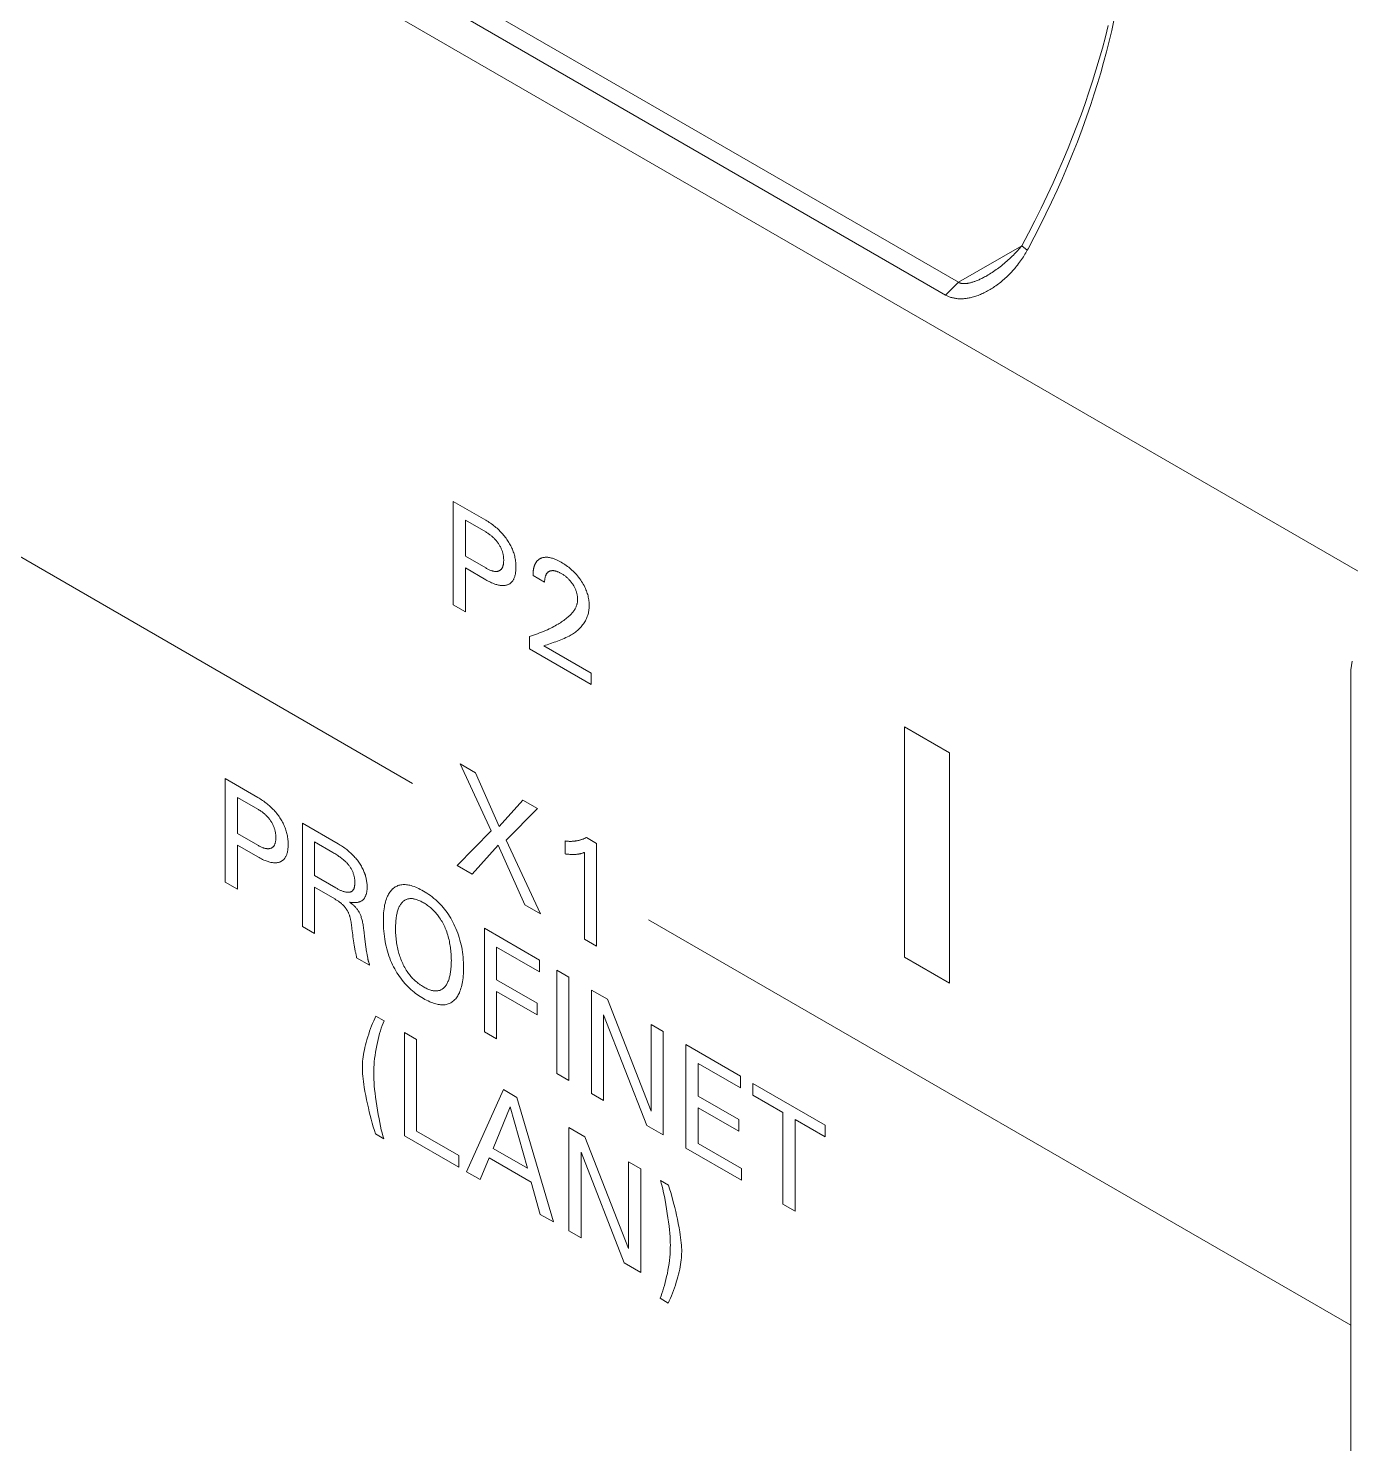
# Model space of a CAD drawing. Header units: inches. Extents: x 67248 to 85686, y -40174 to -31152.
# Drawn here: x 82407.68 to 82432.51, y -33339.63 to -33313.07 of the extents above; entities that cross this region are included whole.
import ezdxf

# ---------------------------------------------------------------- set-up
doc = ezdxf.new("R2010")
doc.units = ezdxf.units.IN
doc.header["$MEASUREMENT"] = 0

# ---------------------------------------------------------------- blocks, each defined once
blk = doc.blocks.new('ET200S')
at = {"lineweight": 0}
for p, q in [((43.528, 51.078), (0.026, 76.193)), ((26.233, 62.073), (35.47, 56.741)), ((25.842, 61.95), (35.246, 56.52)), ((25.977, 48.035), (6.532, 59.262)), ((35.47, 56.741), (36.572, 57.377)), ((36.572, 57.377), (36.664, 57.298)), ((36.664, 57.298), (36.679, 57.325)), ((35.47, 56.741), (35.246, 56.52)), ((26.684, 51.138), (26.684, 52.934)), ((26.684, 52.934), (27.25, 52.608)), ((26.897, 52.608), (26.897, 51.981)), ((27.25, 52.404), (26.897, 52.608)), ((26.897, 51.981), (27.25, 51.778)), ((26.897, 51.778), (26.897, 51.015)), ((27.25, 51.574), (26.897, 51.778)), ((28.275, 51.531), (28.073, 51.647)), ((26.897, 51.015), (26.684, 51.138)), ((28.009, 50.373), (28.009, 50.588)), ((28.263, 50.423), (29.082, 49.95)), ((29.082, 49.754), (28.009, 50.373)), ((29.082, 49.95), (29.082, 49.754)), ((42.288, 50.006), (42.311, 50.157)), ((42.288, 50.006), (42.288, -46.749)), ((34.533, 45.014), (34.533, 49.015)), ((34.533, 49.015), (35.311, 48.566)), ((35.311, 48.566), (35.311, 44.565)), ((27.343, 47.208), (26.807, 48.373)), ((26.807, 48.373), (27.072, 48.219)), ((27.072, 48.219), (27.486, 47.283)), ((22.724, 46.321), (22.724, 48.117)), ((22.724, 48.117), (23.29, 47.79)), ((22.937, 47.79), (22.937, 47.164)), ((23.29, 47.587), (22.937, 47.79)), ((27.486, 47.283), (27.897, 47.743)), ((27.897, 47.743), (28.151, 47.597)), ((28.151, 47.597), (27.608, 47.049)), ((24.064, 45.547), (24.064, 47.343)), ((24.064, 47.343), (24.684, 46.986)), ((22.937, 47.164), (23.29, 46.96)), ((24.277, 47.017), (24.277, 46.433)), ((24.591, 46.836), (24.277, 47.017)), ((26.755, 46.606), (27.343, 47.208)), ((27.608, 47.049), (28.205, 45.769)), ((28.629, 46.81), (28.629, 47.034)), ((29.002, 47.095), (29.178, 46.993)), ((29.178, 46.993), (29.178, 45.207)), ((22.937, 46.96), (22.937, 46.198)), ((23.29, 46.757), (22.937, 46.96)), ((27.468, 46.96), (27.015, 46.456)), ((27.932, 45.927), (27.468, 46.96)), ((28.97, 45.328), (28.97, 46.836)), ((27.015, 46.456), (26.755, 46.606)), ((22.937, 46.198), (22.724, 46.321)), ((24.277, 46.433), (24.647, 46.219)), ((24.277, 46.229), (24.277, 45.424)), ((24.627, 46.027), (24.277, 46.229)), ((28.205, 45.769), (27.932, 45.927)), ((24.277, 45.424), (24.064, 45.547)), ((24.925, 45.51), (24.915, 45.59)), ((27.227, 43.721), (27.227, 45.517)), ((27.227, 45.517), (28.185, 44.964)), ((30.078, 45.667), (42.288, 38.619)), ((24.948, 45.336), (24.957, 45.267)), ((29.178, 45.207), (28.97, 45.328)), ((25.169, 45.195), (25.181, 45.109)), ((25.199, 44.999), (25.194, 45.028)), ((27.44, 45.191), (27.44, 44.624)), ((28.185, 44.76), (27.44, 45.191)), ((35.311, 44.565), (34.533, 45.014)), ((25.233, 44.874), (25.007, 45.004)), ((28.185, 44.964), (28.185, 44.76)), ((28.485, 42.995), (28.485, 44.791)), ((28.485, 44.791), (28.698, 44.668)), ((27.44, 44.624), (28.147, 44.216)), ((28.698, 44.668), (28.698, 42.872)), ((27.44, 44.421), (27.44, 43.598)), ((28.147, 44.013), (27.44, 44.421)), ((29.088, 42.647), (29.088, 44.443)), ((29.088, 44.443), (29.365, 44.283)), ((29.365, 44.283), (30.124, 42.338)), ((28.147, 44.216), (28.147, 44.013)), ((25.343, 43.991), (25.484, 43.91)), ((29.3, 44.014), (29.3, 42.524)), ((30.051, 42.091), (29.3, 44.014)), ((30.124, 42.338), (30.124, 43.845)), ((30.124, 43.845), (30.336, 43.722)), ((25.836, 41.911), (25.836, 43.708)), ((25.836, 43.708), (26.048, 43.585)), ((26.048, 43.585), (26.048, 41.992)), ((27.44, 43.598), (27.227, 43.721)), ((30.336, 43.722), (30.336, 41.926)), ((30.729, 41.699), (30.729, 43.496)), ((30.729, 43.496), (31.677, 42.948)), ((30.941, 43.169), (30.941, 42.603)), ((31.677, 42.745), (30.941, 43.169)), ((28.698, 42.872), (28.485, 42.995)), ((31.677, 42.948), (31.677, 42.745)), ((31.896, 42.618), (31.896, 42.822)), ((31.896, 42.822), (33.152, 42.097)), ((26.919, 41.286), (27.558, 42.714)), ((27.558, 42.714), (27.792, 42.579)), ((27.792, 42.579), (28.43, 40.414)), ((29.3, 42.524), (29.088, 42.647)), ((30.941, 42.603), (31.648, 42.195)), ((32.418, 42.317), (31.896, 42.618)), ((27.676, 42.414), (27.378, 41.693)), ((27.975, 41.349), (27.676, 42.414)), ((30.941, 42.399), (30.941, 41.78)), ((31.648, 41.991), (30.941, 42.399)), ((32.418, 40.724), (32.418, 42.317)), ((28.698, 40.259), (28.698, 42.055)), ((28.698, 42.055), (28.975, 41.896)), ((30.336, 41.926), (30.051, 42.091)), ((31.648, 42.195), (31.648, 41.991)), ((32.63, 42.194), (32.63, 40.601)), ((33.152, 41.893), (32.63, 42.194)), ((33.152, 42.097), (33.152, 41.893)), ((25.477, 41.861), (25.336, 41.943)), ((26.783, 41.365), (25.836, 41.911)), ((26.048, 41.992), (26.783, 41.568)), ((28.975, 41.896), (29.734, 39.951)), ((26.783, 41.568), (26.783, 41.365)), ((27.378, 41.693), (27.975, 41.349)), ((28.909, 41.626), (28.909, 40.137)), ((29.66, 39.703), (28.909, 41.626)), ((31.697, 41.141), (30.729, 41.699)), ((30.941, 41.78), (31.697, 41.344)), ((27.31, 41.529), (27.155, 41.15)), ((28.042, 41.106), (27.31, 41.529)), ((29.734, 39.951), (29.734, 41.457)), ((29.734, 41.457), (29.946, 41.335)), ((29.946, 41.335), (29.946, 39.539)), ((31.697, 41.344), (31.697, 41.141)), ((27.155, 41.15), (26.919, 41.286)), ((28.198, 40.547), (28.042, 41.106)), ((30.288, 41.136), (30.429, 41.055)), ((32.63, 40.601), (32.418, 40.724)), ((28.43, 40.414), (28.198, 40.547)), ((28.909, 40.137), (28.698, 40.259)), ((29.946, 39.539), (29.66, 39.703)), ((30.422, 39.006), (30.281, 39.088))]:
    blk.add_line(p, q, dxfattribs=at)
for points in [[(36.572, 57.377), (36.687, 57.593), (36.799, 57.81), (36.908, 58.028), (37.013, 58.248), (37.116, 58.47), (37.215, 58.693), (37.297, 58.883), (37.377, 59.074), (37.454, 59.267), (37.528, 59.46), (37.6, 59.654), (37.67, 59.849), (37.736, 60.045), (37.799, 60.236), (37.858, 60.427), (37.915, 60.619), (37.97, 60.812), (38.022, 61.006), (38.071, 61.201)], [(36.679, 57.325), (36.785, 57.525), (36.889, 57.727), (36.99, 57.93), (37.088, 58.135), (37.184, 58.341), (37.276, 58.548), (37.367, 58.759), (37.454, 58.972), (37.538, 59.185), (37.619, 59.4), (37.697, 59.616), (37.771, 59.833), (37.83, 60.014), (37.887, 60.196), (37.941, 60.379), (37.993, 60.562), (38.042, 60.746), (38.089, 60.931), (38.133, 61.116), (38.172, 61.293)], [(35.962, 56.856), (35.985, 56.87), (36.009, 56.884), (36.032, 56.899), (36.055, 56.913), (36.077, 56.929), (36.101, 56.945), (36.124, 56.961), (36.148, 56.978), (36.171, 56.995), (36.193, 57.013), (36.216, 57.03), (36.238, 57.048), (36.263, 57.068), (36.287, 57.089), (36.311, 57.11), (36.335, 57.131), (36.358, 57.152), (36.381, 57.174), (36.404, 57.196), (36.424, 57.215), (36.443, 57.235), (36.462, 57.254), (36.481, 57.274), (36.5, 57.294), (36.518, 57.315), (36.536, 57.335), (36.554, 57.356), (36.572, 57.377)], [(36.12, 56.682), (36.141, 56.697), (36.162, 56.712), (36.183, 56.728), (36.203, 56.744), (36.223, 56.76), (36.243, 56.777), (36.262, 56.794), (36.282, 56.811), (36.301, 56.829), (36.32, 56.847), (36.339, 56.865), (36.357, 56.884), (36.376, 56.903), (36.394, 56.922), (36.411, 56.941), (36.429, 56.961), (36.446, 56.981), (36.463, 57.001), (36.48, 57.022), (36.496, 57.042), (36.514, 57.066), (36.532, 57.089), (36.549, 57.114), (36.566, 57.138), (36.583, 57.163), (36.597, 57.185), (36.611, 57.207), (36.625, 57.229), (36.639, 57.252), (36.652, 57.275), (36.664, 57.298)], [(35.47, 56.741), (35.475, 56.738), (35.481, 56.735), (35.487, 56.733), (35.493, 56.73), (35.499, 56.728), (35.505, 56.726), (35.511, 56.725), (35.517, 56.723), (35.524, 56.722), (35.53, 56.721), (35.537, 56.72), (35.543, 56.72), (35.549, 56.719), (35.559, 56.718), (35.568, 56.718), (35.578, 56.718), (35.587, 56.719), (35.597, 56.719), (35.606, 56.72), (35.615, 56.721), (35.625, 56.723), (35.634, 56.724), (35.643, 56.726), (35.653, 56.728), (35.665, 56.731), (35.678, 56.734), (35.691, 56.737), (35.704, 56.741), (35.716, 56.744), (35.729, 56.748), (35.741, 56.753), (35.753, 56.757), (35.766, 56.761), (35.778, 56.766), (35.794, 56.773), (35.811, 56.78), (35.827, 56.787), (35.843, 56.794), (35.859, 56.802), (35.875, 56.809), (35.891, 56.817), (35.906, 56.826), (35.922, 56.834), (35.942, 56.845), (35.962, 56.856)], [(35.246, 56.52), (35.259, 56.513), (35.271, 56.507), (35.284, 56.501), (35.297, 56.495), (35.31, 56.49), (35.323, 56.485), (35.337, 56.48), (35.351, 56.476), (35.366, 56.472), (35.381, 56.469), (35.396, 56.465), (35.411, 56.463), (35.426, 56.461), (35.441, 56.459), (35.457, 56.457), (35.472, 56.456), (35.487, 56.455), (35.503, 56.455), (35.52, 56.455), (35.537, 56.456), (35.554, 56.457), (35.571, 56.458), (35.588, 56.46), (35.605, 56.462), (35.622, 56.464), (35.638, 56.467), (35.655, 56.47), (35.672, 56.474), (35.689, 56.478), (35.709, 56.483), (35.73, 56.489), (35.751, 56.495), (35.771, 56.501), (35.791, 56.508), (35.812, 56.515), (35.832, 56.523), (35.852, 56.531), (35.871, 56.54), (35.891, 56.549), (35.912, 56.559), (35.934, 56.569), (35.955, 56.58), (35.976, 56.591), (35.997, 56.603), (36.018, 56.615), (36.038, 56.627), (36.058, 56.64), (36.078, 56.653), (36.098, 56.666), (36.12, 56.682)], [(27.25, 51.574), (27.271, 51.562), (27.291, 51.551), (27.312, 51.54), (27.333, 51.53), (27.354, 51.521), (27.374, 51.512), (27.395, 51.504), (27.411, 51.498), (27.427, 51.493), (27.442, 51.488), (27.458, 51.484), (27.473, 51.481), (27.489, 51.478), (27.504, 51.475), (27.519, 51.474), (27.531, 51.473), (27.543, 51.472), (27.555, 51.472), (27.566, 51.473), (27.578, 51.474), (27.589, 51.475), (27.6, 51.477), (27.611, 51.48), (27.621, 51.483), (27.631, 51.486), (27.641, 51.49), (27.65, 51.494), (27.659, 51.499), (27.668, 51.505), (27.676, 51.51), (27.685, 51.517), (27.692, 51.523), (27.7, 51.531), (27.707, 51.538), (27.714, 51.547), (27.72, 51.555), (27.726, 51.565), (27.732, 51.575), (27.737, 51.585), (27.742, 51.595), (27.747, 51.606), (27.751, 51.618), (27.755, 51.629), (27.759, 51.641), (27.762, 51.657), (27.766, 51.672), (27.768, 51.689), (27.771, 51.705), (27.773, 51.722), (27.774, 51.739), (27.775, 51.757), (27.776, 51.774), (27.776, 51.792), (27.775, 51.813), (27.775, 51.833), (27.773, 51.854), (27.772, 51.875), (27.769, 51.896), (27.766, 51.917), (27.763, 51.939), (27.758, 51.961), (27.754, 51.981), (27.749, 52.001), (27.743, 52.021), (27.737, 52.041), (27.73, 52.061), (27.723, 52.081), (27.715, 52.102), (27.706, 52.122), (27.697, 52.142), (27.687, 52.161), (27.677, 52.181), (27.666, 52.2), (27.655, 52.219), (27.643, 52.238), (27.631, 52.257), (27.619, 52.275), (27.605, 52.294), (27.591, 52.313), (27.577, 52.331), (27.562, 52.349), (27.547, 52.367), (27.532, 52.384), (27.516, 52.401), (27.499, 52.418), (27.482, 52.435), (27.465, 52.451), (27.447, 52.467), (27.429, 52.483), (27.411, 52.497), (27.393, 52.512), (27.373, 52.527), (27.352, 52.542), (27.332, 52.556), (27.311, 52.57), (27.291, 52.583), (27.27, 52.596), (27.25, 52.608)], [(27.25, 52.404), (27.262, 52.397), (27.275, 52.389), (27.287, 52.381), (27.3, 52.373), (27.312, 52.364), (27.324, 52.355), (27.337, 52.346), (27.347, 52.337), (27.358, 52.328), (27.369, 52.319), (27.379, 52.31), (27.39, 52.3), (27.4, 52.29), (27.411, 52.279), (27.42, 52.269), (27.429, 52.259), (27.438, 52.248), (27.446, 52.238), (27.455, 52.226), (27.463, 52.215), (27.471, 52.204), (27.479, 52.193), (27.486, 52.181), (27.493, 52.17), (27.499, 52.159), (27.505, 52.147), (27.511, 52.135), (27.517, 52.123), (27.522, 52.112), (27.527, 52.099), (27.532, 52.087), (27.536, 52.075), (27.54, 52.063), (27.544, 52.051), (27.547, 52.039), (27.55, 52.027), (27.553, 52.015), (27.555, 52.001), (27.557, 51.988), (27.559, 51.975), (27.561, 51.962), (27.562, 51.95), (27.562, 51.937), (27.563, 51.925), (27.563, 51.913), (27.563, 51.902), (27.562, 51.891), (27.562, 51.881), (27.561, 51.87), (27.56, 51.86), (27.559, 51.85), (27.557, 51.84), (27.555, 51.831), (27.553, 51.822), (27.551, 51.814), (27.549, 51.807), (27.546, 51.8), (27.543, 51.794), (27.541, 51.787), (27.537, 51.781), (27.534, 51.775), (27.531, 51.769), (27.527, 51.764), (27.523, 51.759), (27.519, 51.754), (27.514, 51.75), (27.51, 51.745), (27.505, 51.741), (27.5, 51.738), (27.495, 51.735), (27.489, 51.732), (27.484, 51.729), (27.478, 51.726), (27.472, 51.724), (27.466, 51.722), (27.46, 51.721), (27.453, 51.719), (27.447, 51.718), (27.44, 51.718), (27.433, 51.717), (27.426, 51.717), (27.419, 51.717), (27.411, 51.718), (27.403, 51.719), (27.393, 51.72), (27.384, 51.722), (27.375, 51.724), (27.366, 51.726), (27.356, 51.729), (27.347, 51.732), (27.337, 51.736), (27.325, 51.74), (27.312, 51.746), (27.3, 51.751), (27.287, 51.757), (27.275, 51.764), (27.262, 51.771), (27.25, 51.778)], [(28.233, 51.954), (28.226, 51.952), (28.22, 51.95), (28.214, 51.948), (28.21, 51.946), (28.205, 51.944), (28.2, 51.941), (28.196, 51.939), (28.191, 51.937), (28.187, 51.934), (28.182, 51.931), (28.178, 51.928), (28.174, 51.925), (28.17, 51.922), (28.166, 51.919), (28.162, 51.916), (28.158, 51.912), (28.154, 51.909), (28.15, 51.905), (28.147, 51.901), (28.143, 51.898), (28.139, 51.894), (28.136, 51.889), (28.133, 51.885), (28.129, 51.88), (28.126, 51.875), (28.123, 51.87), (28.12, 51.865), (28.117, 51.86), (28.114, 51.855), (28.111, 51.849), (28.108, 51.844), (28.106, 51.838), (28.103, 51.832), (28.101, 51.827), (28.099, 51.821), (28.097, 51.815), (28.095, 51.808), (28.093, 51.802), (28.091, 51.796), (28.089, 51.789), (28.087, 51.782), (28.085, 51.774), (28.084, 51.766), (28.082, 51.758), (28.081, 51.75), (28.079, 51.742), (28.078, 51.734), (28.077, 51.725), (28.076, 51.717), (28.076, 51.708), (28.075, 51.7), (28.074, 51.691), (28.074, 51.683), (28.074, 51.674), (28.073, 51.665), (28.073, 51.656), (28.073, 51.647)], [(28.438, 50.486), (28.468, 50.496), (28.498, 50.507), (28.527, 50.518), (28.557, 50.53), (28.586, 50.541), (28.615, 50.554), (28.644, 50.567), (28.672, 50.58), (28.7, 50.594), (28.719, 50.605), (28.738, 50.616), (28.757, 50.627), (28.775, 50.639), (28.793, 50.651), (28.811, 50.664), (28.828, 50.677), (28.845, 50.691), (28.861, 50.706), (28.877, 50.721), (28.892, 50.737), (28.908, 50.753), (28.922, 50.77), (28.936, 50.788), (28.95, 50.807), (28.963, 50.827), (28.973, 50.843), (28.983, 50.861), (28.993, 50.879), (29.001, 50.898), (29.01, 50.917), (29.017, 50.937), (29.024, 50.957), (29.03, 50.976), (29.035, 50.995), (29.039, 51.014), (29.043, 51.034), (29.046, 51.055), (29.048, 51.076), (29.049, 51.097), (29.05, 51.119), (29.05, 51.14), (29.049, 51.161), (29.048, 51.183), (29.045, 51.205), (29.042, 51.227), (29.038, 51.25), (29.034, 51.273), (29.029, 51.294), (29.023, 51.315), (29.017, 51.336), (29.01, 51.358), (29.002, 51.379), (28.994, 51.4), (28.985, 51.422), (28.973, 51.447), (28.96, 51.471), (28.947, 51.495), (28.933, 51.519), (28.918, 51.543), (28.902, 51.566), (28.884, 51.591), (28.866, 51.616), (28.846, 51.64), (28.827, 51.663), (28.806, 51.685), (28.788, 51.704), (28.769, 51.722), (28.75, 51.74), (28.731, 51.757), (28.712, 51.773), (28.693, 51.789), (28.671, 51.805), (28.649, 51.821), (28.628, 51.836), (28.606, 51.85), (28.584, 51.864), (28.562, 51.877), (28.539, 51.89), (28.517, 51.901), (28.494, 51.913), (28.472, 51.923), (28.45, 51.932), (28.428, 51.94), (28.411, 51.946), (28.394, 51.951), (28.377, 51.955), (28.36, 51.958), (28.344, 51.961), (28.328, 51.963), (28.312, 51.964), (28.298, 51.964), (28.284, 51.963), (28.271, 51.962), (28.258, 51.96), (28.245, 51.957), (28.233, 51.954)], [(28.275, 51.531), (28.275, 51.542), (28.275, 51.553), (28.276, 51.565), (28.277, 51.576), (28.278, 51.586), (28.28, 51.597), (28.282, 51.607), (28.284, 51.617), (28.286, 51.625), (28.288, 51.633), (28.291, 51.64), (28.293, 51.647), (28.296, 51.654), (28.299, 51.661), (28.303, 51.668), (28.306, 51.674), (28.31, 51.68), (28.314, 51.685), (28.318, 51.69), (28.323, 51.695), (28.328, 51.7), (28.332, 51.704), (28.338, 51.708), (28.343, 51.712), (28.348, 51.715), (28.354, 51.718), (28.36, 51.721), (28.366, 51.723), (28.372, 51.726), (28.378, 51.727), (28.385, 51.729), (28.391, 51.73), (28.398, 51.731), (28.405, 51.732), (28.412, 51.732), (28.419, 51.732), (28.427, 51.732), (28.434, 51.731), (28.442, 51.73), (28.45, 51.729), (28.458, 51.727), (28.465, 51.725), (28.473, 51.723), (28.481, 51.72), (28.491, 51.717), (28.501, 51.713), (28.511, 51.709), (28.521, 51.705), (28.531, 51.7), (28.542, 51.695), (28.552, 51.689), (28.562, 51.684), (28.573, 51.677), (28.584, 51.67), (28.596, 51.663), (28.607, 51.655), (28.618, 51.647), (28.629, 51.639), (28.64, 51.63), (28.65, 51.622), (28.66, 51.614), (28.67, 51.605), (28.679, 51.596), (28.689, 51.587), (28.698, 51.577), (28.708, 51.567), (28.716, 51.557), (28.725, 51.547), (28.733, 51.537), (28.741, 51.527), (28.749, 51.516), (28.757, 51.505), (28.765, 51.494), (28.772, 51.482), (28.78, 51.47), (28.787, 51.458), (28.793, 51.446), (28.8, 51.433), (28.806, 51.421), (28.811, 51.408), (28.816, 51.397), (28.82, 51.386), (28.824, 51.374), (28.828, 51.363), (28.831, 51.352), (28.834, 51.341), (28.837, 51.33), (28.839, 51.318), (28.841, 51.308), (28.843, 51.297), (28.845, 51.286), (28.846, 51.276), (28.847, 51.265), (28.848, 51.255), (28.848, 51.245), (28.848, 51.235), (28.848, 51.225)], [(28.848, 51.225), (28.848, 51.213), (28.847, 51.201), (28.846, 51.19), (28.844, 51.179), (28.842, 51.168), (28.84, 51.157), (28.837, 51.147), (28.833, 51.135), (28.829, 51.123), (28.825, 51.112), (28.821, 51.101), (28.816, 51.091), (28.811, 51.08), (28.803, 51.066), (28.795, 51.053), (28.787, 51.04), (28.778, 51.027), (28.769, 51.015), (28.759, 51.003), (28.75, 50.992), (28.74, 50.981), (28.729, 50.97), (28.719, 50.96), (28.708, 50.949), (28.697, 50.939), (28.68, 50.924), (28.662, 50.909), (28.644, 50.894), (28.625, 50.88), (28.606, 50.866), (28.587, 50.853), (28.568, 50.84), (28.548, 50.827), (28.529, 50.815), (28.509, 50.803), (28.484, 50.788), (28.458, 50.773), (28.433, 50.759), (28.407, 50.746), (28.381, 50.733), (28.354, 50.72), (28.322, 50.705), (28.289, 50.69), (28.255, 50.675), (28.222, 50.662), (28.188, 50.648), (28.153, 50.635), (28.117, 50.623), (28.082, 50.611), (28.046, 50.599), (28.009, 50.588)], [(28.263, 50.423), (28.292, 50.434), (28.32, 50.444), (28.35, 50.455), (28.379, 50.465), (28.438, 50.486)], [(23.29, 46.757), (23.311, 46.745), (23.332, 46.734), (23.352, 46.723), (23.373, 46.713), (23.394, 46.703), (23.415, 46.695), (23.435, 46.687), (23.451, 46.681), (23.467, 46.676), (23.482, 46.671), (23.498, 46.667), (23.514, 46.663), (23.529, 46.66), (23.544, 46.658), (23.559, 46.656), (23.571, 46.655), (23.583, 46.655), (23.595, 46.655), (23.606, 46.655), (23.618, 46.656), (23.629, 46.658), (23.64, 46.66), (23.651, 46.663), (23.662, 46.666), (23.671, 46.669), (23.681, 46.673), (23.69, 46.677), (23.699, 46.682), (23.708, 46.687), (23.717, 46.693), (23.725, 46.699), (23.733, 46.706), (23.74, 46.713), (23.747, 46.721), (23.754, 46.729), (23.761, 46.738), (23.767, 46.747), (23.772, 46.757), (23.778, 46.767), (23.783, 46.778), (23.787, 46.789), (23.791, 46.8), (23.795, 46.812), (23.799, 46.824), (23.803, 46.839), (23.806, 46.855), (23.809, 46.871), (23.811, 46.888), (23.813, 46.905), (23.814, 46.922), (23.815, 46.939), (23.816, 46.957), (23.816, 46.975), (23.816, 46.995), (23.815, 47.016), (23.814, 47.036), (23.812, 47.057), (23.809, 47.078), (23.806, 47.1), (23.803, 47.122), (23.798, 47.143), (23.794, 47.163), (23.789, 47.183), (23.783, 47.203), (23.777, 47.224), (23.77, 47.244), (23.763, 47.264), (23.755, 47.284), (23.746, 47.304), (23.737, 47.324), (23.727, 47.344), (23.717, 47.363), (23.706, 47.383), (23.695, 47.402), (23.684, 47.421), (23.672, 47.439), (23.659, 47.457), (23.646, 47.477), (23.631, 47.496), (23.617, 47.514), (23.602, 47.532), (23.587, 47.55), (23.572, 47.567), (23.557, 47.583), (23.539, 47.601), (23.522, 47.618), (23.505, 47.634), (23.487, 47.65), (23.469, 47.665), (23.451, 47.68), (23.433, 47.694), (23.413, 47.71), (23.393, 47.725), (23.372, 47.739), (23.352, 47.752), (23.331, 47.766), (23.311, 47.778), (23.29, 47.79)], [(23.29, 47.587), (23.302, 47.579), (23.315, 47.572), (23.327, 47.564), (23.34, 47.555), (23.352, 47.547), (23.365, 47.538), (23.377, 47.528), (23.388, 47.52), (23.398, 47.511), (23.409, 47.502), (23.42, 47.492), (23.43, 47.482), (23.44, 47.472), (23.451, 47.462), (23.46, 47.452), (23.469, 47.441), (23.478, 47.431), (23.487, 47.42), (23.495, 47.409), (23.503, 47.398), (23.512, 47.386), (23.519, 47.375), (23.526, 47.364), (23.533, 47.353), (23.539, 47.341), (23.545, 47.33), (23.551, 47.318), (23.557, 47.306), (23.562, 47.294), (23.567, 47.282), (23.572, 47.27), (23.576, 47.258), (23.58, 47.245), (23.584, 47.233), (23.587, 47.221), (23.59, 47.209), (23.593, 47.197), (23.595, 47.184), (23.598, 47.171), (23.599, 47.158), (23.601, 47.145), (23.602, 47.132), (23.603, 47.12), (23.603, 47.107), (23.603, 47.095), (23.603, 47.084), (23.603, 47.074), (23.602, 47.063), (23.601, 47.053), (23.6, 47.043), (23.599, 47.033), (23.597, 47.023), (23.595, 47.013), (23.593, 47.004), (23.591, 46.997), (23.589, 46.99), (23.586, 46.983), (23.584, 46.976), (23.581, 46.97), (23.578, 46.964), (23.574, 46.958), (23.571, 46.952), (23.567, 46.946), (23.563, 46.941), (23.559, 46.937), (23.554, 46.932), (23.55, 46.928), (23.545, 46.924), (23.54, 46.92), (23.535, 46.917), (23.53, 46.914), (23.524, 46.911), (23.518, 46.909), (23.513, 46.907), (23.506, 46.905), (23.5, 46.903), (23.493, 46.902), (23.487, 46.901), (23.48, 46.9), (23.473, 46.9), (23.466, 46.9), (23.459, 46.9), (23.452, 46.9), (23.443, 46.901), (23.434, 46.903), (23.424, 46.904), (23.415, 46.906), (23.406, 46.909), (23.396, 46.912), (23.387, 46.915), (23.377, 46.918), (23.365, 46.923), (23.353, 46.928), (23.34, 46.934), (23.328, 46.94), (23.315, 46.946), (23.303, 46.953), (23.29, 46.96)], [(24.881, 45.974), (24.896, 45.971), (24.911, 45.968), (24.926, 45.966), (24.941, 45.964), (24.955, 45.963), (24.968, 45.963), (24.982, 45.963), (24.995, 45.963), (25.008, 45.964), (25.02, 45.966), (25.032, 45.969), (25.044, 45.972), (25.053, 45.975), (25.062, 45.978), (25.071, 45.982), (25.079, 45.986), (25.087, 45.99), (25.095, 45.995), (25.103, 46), (25.11, 46.006), (25.118, 46.012), (25.124, 46.019), (25.131, 46.026), (25.137, 46.034), (25.142, 46.041), (25.147, 46.05), (25.152, 46.058), (25.157, 46.067), (25.161, 46.076), (25.165, 46.086), (25.169, 46.096), (25.172, 46.106), (25.176, 46.119), (25.179, 46.132), (25.182, 46.146), (25.184, 46.16), (25.185, 46.174), (25.187, 46.188), (25.188, 46.203), (25.188, 46.218), (25.188, 46.233), (25.188, 46.25), (25.188, 46.266), (25.187, 46.283), (25.185, 46.3), (25.184, 46.318), (25.181, 46.335), (25.178, 46.353), (25.175, 46.37), (25.171, 46.388), (25.167, 46.405), (25.163, 46.421), (25.158, 46.438), (25.152, 46.455), (25.147, 46.472), (25.14, 46.488), (25.134, 46.505), (25.126, 46.521), (25.119, 46.538), (25.11, 46.557), (25.1, 46.575), (25.09, 46.594), (25.079, 46.612), (25.068, 46.63), (25.056, 46.647), (25.044, 46.665), (25.032, 46.682), (25.019, 46.699), (25.005, 46.716), (24.991, 46.733), (24.977, 46.749), (24.963, 46.765), (24.949, 46.78), (24.934, 46.795), (24.918, 46.811), (24.901, 46.827), (24.885, 46.842), (24.868, 46.856), (24.852, 46.87), (24.835, 46.884), (24.818, 46.897), (24.799, 46.911), (24.78, 46.925), (24.76, 46.938), (24.741, 46.951), (24.722, 46.963), (24.703, 46.974), (24.684, 46.986)], [(29.002, 47.095), (28.994, 47.091), (28.985, 47.087), (28.977, 47.082), (28.968, 47.079), (28.96, 47.075), (28.951, 47.071), (28.942, 47.067), (28.933, 47.064), (28.924, 47.061), (28.915, 47.058), (28.906, 47.055), (28.897, 47.052), (28.888, 47.049), (28.879, 47.047), (28.869, 47.045), (28.86, 47.043), (28.851, 47.041), (28.841, 47.039), (28.832, 47.037), (28.822, 47.035), (28.813, 47.034), (28.803, 47.033), (28.793, 47.032), (28.783, 47.031), (28.774, 47.03), (28.764, 47.029), (28.754, 47.029), (28.744, 47.028), (28.733, 47.028), (28.723, 47.028), (28.713, 47.028), (28.703, 47.028), (28.692, 47.029), (28.682, 47.029), (28.671, 47.03), (28.661, 47.031), (28.65, 47.032), (28.64, 47.033), (28.629, 47.034)], [(24.591, 46.836), (24.609, 46.825), (24.627, 46.814), (24.645, 46.803), (24.663, 46.791), (24.681, 46.78), (24.699, 46.767), (24.714, 46.757), (24.729, 46.746), (24.744, 46.735), (24.758, 46.723), (24.773, 46.711), (24.787, 46.699), (24.797, 46.69), (24.807, 46.681), (24.817, 46.671), (24.827, 46.662), (24.837, 46.652), (24.846, 46.641), (24.856, 46.631), (24.864, 46.621), (24.872, 46.61), (24.88, 46.6), (24.888, 46.589), (24.895, 46.578), (24.902, 46.566), (24.909, 46.555), (24.916, 46.543), (24.922, 46.531), (24.928, 46.52), (24.934, 46.508), (24.939, 46.496), (24.944, 46.484), (24.948, 46.472), (24.952, 46.46), (24.956, 46.447), (24.959, 46.435), (24.962, 46.423), (24.965, 46.411), (24.968, 46.399), (24.97, 46.387), (24.971, 46.375), (24.973, 46.364), (24.974, 46.352), (24.975, 46.341), (24.975, 46.329), (24.976, 46.318), (24.976, 46.307), (24.975, 46.297), (24.975, 46.287), (24.974, 46.277), (24.973, 46.267), (24.972, 46.258), (24.971, 46.248), (24.969, 46.239), (24.967, 46.231), (24.965, 46.224), (24.963, 46.217), (24.961, 46.211), (24.958, 46.205), (24.956, 46.199), (24.953, 46.193), (24.95, 46.188), (24.947, 46.183), (24.943, 46.178), (24.939, 46.173), (24.935, 46.169), (24.931, 46.165), (24.926, 46.162), (24.921, 46.158), (24.916, 46.156), (24.911, 46.153), (24.905, 46.151), (24.9, 46.149), (24.894, 46.147), (24.888, 46.145), (24.882, 46.144), (24.876, 46.143), (24.869, 46.143), (24.863, 46.142), (24.856, 46.142), (24.85, 46.142), (24.843, 46.143), (24.836, 46.143), (24.83, 46.144), (24.819, 46.146), (24.808, 46.148), (24.796, 46.151), (24.785, 46.154), (24.774, 46.158), (24.762, 46.162), (24.751, 46.166), (24.74, 46.171), (24.728, 46.176), (24.716, 46.182), (24.705, 46.187), (24.693, 46.193), (24.682, 46.199), (24.67, 46.206), (24.659, 46.212), (24.647, 46.219)], [(28.629, 46.81), (28.643, 46.808), (28.657, 46.807), (28.67, 46.805), (28.684, 46.804), (28.698, 46.803), (28.711, 46.802), (28.725, 46.801), (28.735, 46.801), (28.746, 46.8), (28.756, 46.8), (28.766, 46.8), (28.777, 46.8), (28.787, 46.8), (28.797, 46.8), (28.807, 46.801), (28.816, 46.801), (28.825, 46.802), (28.833, 46.803), (28.842, 46.804), (28.851, 46.805), (28.859, 46.806), (28.868, 46.807), (28.876, 46.809), (28.886, 46.811), (28.896, 46.813), (28.905, 46.815), (28.916, 46.818), (28.926, 46.821), (28.936, 46.824), (28.948, 46.828), (28.959, 46.832), (28.97, 46.836)], [(26.702, 44.266), (26.716, 44.279), (26.729, 44.294), (26.741, 44.309), (26.753, 44.325), (26.764, 44.342), (26.774, 44.36), (26.784, 44.378), (26.793, 44.397), (26.803, 44.422), (26.813, 44.448), (26.821, 44.475), (26.829, 44.502), (26.836, 44.53), (26.842, 44.559), (26.847, 44.588), (26.852, 44.622), (26.857, 44.657), (26.86, 44.692), (26.862, 44.728), (26.864, 44.765), (26.865, 44.801), (26.865, 44.839), (26.865, 44.882), (26.863, 44.925), (26.861, 44.97), (26.857, 45.014), (26.853, 45.059), (26.847, 45.105), (26.84, 45.146), (26.833, 45.187), (26.824, 45.229), (26.814, 45.271), (26.803, 45.313), (26.791, 45.355), (26.778, 45.395), (26.764, 45.434), (26.75, 45.473), (26.733, 45.512), (26.716, 45.551), (26.698, 45.59), (26.68, 45.624), (26.662, 45.658), (26.643, 45.692), (26.623, 45.725), (26.602, 45.757), (26.58, 45.789), (26.558, 45.82), (26.534, 45.85), (26.51, 45.88), (26.485, 45.908), (26.46, 45.936), (26.434, 45.962), (26.407, 45.987), (26.381, 46.012), (26.351, 46.037), (26.321, 46.062), (26.29, 46.085), (26.26, 46.106), (26.229, 46.127), (26.198, 46.146), (26.168, 46.165), (26.14, 46.18), (26.113, 46.194), (26.086, 46.208), (26.059, 46.22), (26.033, 46.232), (26.006, 46.242), (25.979, 46.251), (25.953, 46.259), (25.932, 46.264), (25.912, 46.268), (25.891, 46.272), (25.871, 46.274), (25.852, 46.276), (25.832, 46.276), (25.813, 46.276), (25.794, 46.274), (25.776, 46.272), (25.758, 46.268), (25.741, 46.264), (25.725, 46.258), (25.709, 46.251), (25.693, 46.244), (25.678, 46.235), (25.664, 46.226), (25.65, 46.215), (25.636, 46.204), (25.631, 46.2)], [(24.627, 46.027), (24.638, 46.02), (24.648, 46.014), (24.658, 46.008), (24.668, 46.001), (24.679, 45.995), (24.689, 45.988), (24.699, 45.98), (24.709, 45.973), (24.718, 45.966), (24.726, 45.96), (24.735, 45.953), (24.743, 45.946), (24.751, 45.939), (24.76, 45.931), (24.768, 45.923), (24.776, 45.915), (24.783, 45.908), (24.789, 45.901), (24.796, 45.894), (24.802, 45.886), (24.809, 45.878), (24.815, 45.871), (24.821, 45.862), (24.827, 45.854), (24.833, 45.845), (24.838, 45.836), (24.844, 45.827), (24.849, 45.818), (24.854, 45.809), (24.858, 45.799), (24.863, 45.79), (24.867, 45.78), (24.872, 45.769), (24.876, 45.758), (24.88, 45.747), (24.884, 45.736), (24.887, 45.725), (24.891, 45.714), (24.894, 45.703), (24.896, 45.692), (24.9, 45.679), (24.902, 45.666), (24.905, 45.654), (24.908, 45.641), (24.91, 45.628), (24.912, 45.615), (24.913, 45.603), (24.915, 45.59)], [(25.631, 46.2), (25.618, 46.187), (25.606, 46.173), (25.594, 46.159), (25.583, 46.144), (25.572, 46.128), (25.562, 46.112), (25.553, 46.095), (25.544, 46.077), (25.534, 46.053), (25.524, 46.028), (25.515, 46.002), (25.508, 45.975), (25.501, 45.947), (25.494, 45.919), (25.489, 45.89), (25.484, 45.857), (25.48, 45.823), (25.476, 45.788), (25.474, 45.753), (25.472, 45.717), (25.471, 45.681), (25.471, 45.644), (25.471, 45.6), (25.473, 45.556), (25.475, 45.511), (25.478, 45.465), (25.483, 45.419), (25.489, 45.373), (25.495, 45.331), (25.502, 45.289), (25.511, 45.247), (25.52, 45.204), (25.531, 45.162), (25.543, 45.119), (25.555, 45.079), (25.568, 45.04), (25.583, 45), (25.598, 44.96), (25.615, 44.921), (25.633, 44.882), (25.65, 44.847), (25.668, 44.812), (25.687, 44.778), (25.707, 44.745), (25.728, 44.712), (25.75, 44.679), (25.773, 44.648), (25.796, 44.617), (25.821, 44.587), (25.846, 44.558), (25.871, 44.53), (25.897, 44.503), (25.924, 44.477), (25.951, 44.453), (25.977, 44.43), (26.004, 44.408), (26.031, 44.387), (26.058, 44.367), (26.085, 44.348), (26.113, 44.33), (26.14, 44.313), (26.168, 44.297), (26.195, 44.282), (26.222, 44.267), (26.249, 44.254), (26.277, 44.241), (26.304, 44.23), (26.331, 44.22), (26.357, 44.211), (26.384, 44.203), (26.405, 44.198), (26.425, 44.194), (26.446, 44.191), (26.466, 44.188), (26.486, 44.187), (26.506, 44.187), (26.525, 44.188), (26.544, 44.19), (26.562, 44.193), (26.58, 44.197), (26.597, 44.202), (26.613, 44.208), (26.63, 44.215), (26.645, 44.224), (26.66, 44.233), (26.675, 44.243), (26.689, 44.254), (26.702, 44.266)], [(25.786, 44.953), (25.776, 44.978), (25.767, 45.003), (25.758, 45.027), (25.75, 45.052), (25.743, 45.077), (25.736, 45.102), (25.729, 45.127), (25.722, 45.154), (25.717, 45.181), (25.711, 45.209), (25.706, 45.236), (25.702, 45.262), (25.698, 45.289), (25.695, 45.315), (25.692, 45.345), (25.689, 45.375), (25.687, 45.404), (25.685, 45.433), (25.684, 45.462), (25.684, 45.49), (25.684, 45.519), (25.684, 45.546), (25.684, 45.573), (25.686, 45.601), (25.687, 45.627), (25.689, 45.654), (25.692, 45.68), (25.695, 45.705), (25.698, 45.725), (25.701, 45.744), (25.705, 45.763), (25.709, 45.781), (25.714, 45.799), (25.719, 45.817), (25.724, 45.834), (25.73, 45.851), (25.736, 45.866), (25.742, 45.88), (25.749, 45.894), (25.756, 45.907), (25.763, 45.92), (25.771, 45.933), (25.779, 45.945), (25.788, 45.956), (25.796, 45.964), (25.803, 45.972), (25.811, 45.98), (25.82, 45.987), (25.828, 45.994), (25.837, 46.001), (25.846, 46.006), (25.856, 46.012), (25.865, 46.016), (25.875, 46.02), (25.886, 46.024), (25.896, 46.027), (25.907, 46.029), (25.918, 46.031), (25.929, 46.032), (25.94, 46.033), (25.952, 46.033), (25.964, 46.033), (25.976, 46.032), (25.988, 46.03), (26, 46.028), (26.012, 46.026), (26.027, 46.022), (26.043, 46.018), (26.058, 46.013), (26.073, 46.007), (26.089, 46.001), (26.105, 45.994), (26.12, 45.986), (26.136, 45.978), (26.152, 45.97), (26.168, 45.961), (26.185, 45.951), (26.203, 45.94), (26.22, 45.928), (26.238, 45.916), (26.255, 45.903), (26.272, 45.89), (26.29, 45.876), (26.307, 45.861), (26.323, 45.846), (26.339, 45.832), (26.353, 45.817), (26.368, 45.801), (26.383, 45.785), (26.397, 45.769), (26.411, 45.752), (26.424, 45.734), (26.437, 45.716), (26.45, 45.698), (26.464, 45.677), (26.478, 45.655), (26.491, 45.633), (26.504, 45.61), (26.516, 45.587), (26.527, 45.564), (26.538, 45.541), (26.548, 45.517), (26.551, 45.51)], [(25.169, 45.195), (25.157, 45.284), (25.144, 45.382), (25.138, 45.437), (25.131, 45.491), (25.128, 45.513), (25.125, 45.536), (25.122, 45.558), (25.118, 45.581), (25.114, 45.603), (25.109, 45.626), (25.106, 45.642), (25.102, 45.658), (25.098, 45.673), (25.093, 45.689), (25.088, 45.705), (25.083, 45.721), (25.077, 45.737), (25.072, 45.75), (25.066, 45.762), (25.061, 45.775), (25.055, 45.787), (25.048, 45.8), (25.041, 45.812), (25.034, 45.823), (25.027, 45.834), (25.019, 45.845), (25.011, 45.855), (25.003, 45.865), (24.995, 45.874), (24.985, 45.885), (24.975, 45.896), (24.965, 45.906), (24.954, 45.915), (24.944, 45.925), (24.931, 45.935), (24.919, 45.946), (24.906, 45.955), (24.894, 45.965), (24.881, 45.974)], [(24.925, 45.51), (24.929, 45.475), (24.934, 45.44), (24.939, 45.406), (24.943, 45.371), (24.948, 45.336)], [(26.551, 45.51), (26.562, 45.482), (26.572, 45.455), (26.582, 45.427), (26.591, 45.4), (26.599, 45.373), (26.606, 45.345), (26.613, 45.318), (26.619, 45.291), (26.624, 45.265), (26.629, 45.238), (26.634, 45.211), (26.638, 45.185), (26.641, 45.159), (26.644, 45.13), (26.647, 45.101), (26.649, 45.072), (26.651, 45.043), (26.652, 45.015), (26.652, 44.987), (26.653, 44.959), (26.652, 44.931), (26.652, 44.903), (26.651, 44.875), (26.649, 44.848), (26.647, 44.821), (26.644, 44.795), (26.641, 44.768), (26.638, 44.749), (26.635, 44.729), (26.632, 44.71), (26.628, 44.691), (26.623, 44.672), (26.618, 44.654), (26.613, 44.637), (26.607, 44.619), (26.601, 44.604), (26.595, 44.59), (26.589, 44.575), (26.582, 44.562), (26.575, 44.548), (26.567, 44.535), (26.559, 44.523), (26.55, 44.512), (26.543, 44.503), (26.535, 44.494), (26.527, 44.486), (26.519, 44.478), (26.51, 44.471), (26.501, 44.465), (26.492, 44.458), (26.483, 44.453), (26.473, 44.448), (26.463, 44.443), (26.452, 44.439), (26.442, 44.436), (26.431, 44.434), (26.42, 44.432), (26.409, 44.43), (26.397, 44.429), (26.386, 44.429), (26.374, 44.429), (26.362, 44.43), (26.35, 44.431), (26.337, 44.433), (26.325, 44.436), (26.309, 44.439), (26.294, 44.444), (26.278, 44.449), (26.263, 44.454), (26.247, 44.461), (26.231, 44.468), (26.215, 44.475), (26.199, 44.483), (26.183, 44.492), (26.168, 44.501), (26.15, 44.511), (26.132, 44.522), (26.114, 44.534), (26.097, 44.546), (26.079, 44.559), (26.062, 44.573), (26.045, 44.587), (26.027, 44.602), (26.01, 44.617), (25.995, 44.632), (25.98, 44.647), (25.965, 44.663), (25.951, 44.679), (25.937, 44.696), (25.923, 44.713), (25.909, 44.731), (25.896, 44.749), (25.883, 44.768), (25.869, 44.79), (25.855, 44.812), (25.842, 44.835), (25.83, 44.858), (25.818, 44.881), (25.807, 44.905), (25.796, 44.929), (25.786, 44.953)], [(24.957, 45.267), (24.959, 45.25), (24.962, 45.233), (24.964, 45.216), (24.967, 45.199), (24.97, 45.182), (24.973, 45.165), (24.976, 45.149), (24.98, 45.132), (24.982, 45.123), (24.984, 45.115), (24.991, 45.088)], [(24.991, 45.088), (24.993, 45.079), (24.995, 45.071), (24.997, 45.061), (24.999, 45.052), (25.001, 45.043), (25.003, 45.034), (25.004, 45.024), (25.005, 45.014), (25.007, 45.004)], [(25.194, 45.028), (25.189, 45.055), (25.187, 45.069), (25.185, 45.082), (25.183, 45.095), (25.181, 45.109)], [(25.218, 44.923), (25.216, 44.928), (25.215, 44.932), (25.214, 44.936), (25.211, 44.944), (25.209, 44.952), (25.207, 44.96), (25.205, 44.967), (25.204, 44.975), (25.202, 44.983), (25.201, 44.991), (25.199, 44.999)], [(25.233, 44.874), (25.232, 44.879), (25.23, 44.883), (25.229, 44.888), (25.228, 44.893), (25.226, 44.897), (25.225, 44.902), (25.224, 44.906), (25.222, 44.911), (25.218, 44.923)], [(25.343, 43.991), (25.323, 43.95), (25.304, 43.908), (25.285, 43.865), (25.267, 43.82), (25.249, 43.774), (25.233, 43.728), (25.216, 43.678), (25.2, 43.629), (25.185, 43.578), (25.173, 43.535), (25.162, 43.492), (25.151, 43.448), (25.141, 43.403), (25.133, 43.364), (25.126, 43.325), (25.12, 43.285), (25.115, 43.244), (25.111, 43.209), (25.108, 43.174), (25.106, 43.138), (25.106, 43.102), (25.106, 43.064), (25.108, 43.025), (25.111, 42.986), (25.114, 42.947), (25.119, 42.9), (25.125, 42.853), (25.132, 42.805), (25.139, 42.758), (25.152, 42.684), (25.166, 42.61), (25.181, 42.535), (25.195, 42.467), (25.211, 42.398), (25.227, 42.33), (25.244, 42.264), (25.261, 42.198), (25.279, 42.132), (25.297, 42.069), (25.316, 42.006), (25.336, 41.943)], [(25.477, 41.861), (25.462, 41.912), (25.448, 41.963), (25.436, 42.014), (25.421, 42.078), (25.408, 42.141), (25.396, 42.205), (25.382, 42.282), (25.369, 42.358), (25.357, 42.435), (25.346, 42.509), (25.336, 42.582), (25.327, 42.655), (25.32, 42.717), (25.314, 42.779), (25.309, 42.84), (25.306, 42.89), (25.304, 42.939), (25.303, 42.988), (25.303, 43.027), (25.305, 43.066), (25.306, 43.104), (25.309, 43.142), (25.314, 43.198), (25.32, 43.252), (25.327, 43.306), (25.335, 43.364), (25.345, 43.421), (25.356, 43.478), (25.368, 43.532), (25.38, 43.586), (25.393, 43.638), (25.407, 43.687), (25.421, 43.735), (25.436, 43.782), (25.451, 43.826), (25.467, 43.868), (25.484, 43.91)], [(30.288, 41.136), (30.303, 41.086), (30.316, 41.035), (30.329, 40.985), (30.343, 40.921), (30.356, 40.858), (30.368, 40.794), (30.382, 40.717), (30.395, 40.64), (30.407, 40.563), (30.417, 40.489), (30.428, 40.415), (30.437, 40.341), (30.444, 40.279), (30.45, 40.218), (30.455, 40.157), (30.458, 40.107), (30.46, 40.058), (30.461, 40.01), (30.46, 39.971), (30.459, 39.932), (30.457, 39.894), (30.455, 39.856), (30.45, 39.8), (30.444, 39.746), (30.437, 39.692), (30.428, 39.634), (30.419, 39.577), (30.408, 39.52), (30.396, 39.466), (30.384, 39.413), (30.371, 39.361), (30.358, 39.312), (30.344, 39.264), (30.329, 39.217), (30.314, 39.173), (30.298, 39.13), (30.281, 39.088)], [(30.422, 39.006), (30.442, 39.047), (30.461, 39.088), (30.479, 39.13), (30.497, 39.175), (30.514, 39.221), (30.531, 39.268), (30.548, 39.317), (30.564, 39.368), (30.579, 39.419), (30.591, 39.462), (30.602, 39.506), (30.613, 39.55), (30.623, 39.595), (30.631, 39.634), (30.638, 39.674), (30.644, 39.714), (30.649, 39.754), (30.653, 39.789), (30.656, 39.824), (30.657, 39.86), (30.658, 39.896), (30.658, 39.934), (30.656, 39.973), (30.653, 40.012), (30.65, 40.052), (30.645, 40.099), (30.639, 40.146), (30.632, 40.193), (30.625, 40.241), (30.612, 40.314), (30.598, 40.388), (30.583, 40.463), (30.569, 40.53), (30.553, 40.598), (30.537, 40.666), (30.512, 40.765), (30.486, 40.864), (30.467, 40.927), (30.448, 40.991), (30.429, 41.055)]]:
    blk.add_lwpolyline(points, dxfattribs=at)

msp = doc.modelspace()

# ---------------------------------------------------------------- block references
at = {"xscale": 1.08, "yscale": 1.08, "zscale": 1.08}
msp.add_blockref('ET200S', (82386.84, -33379.117, 0.332), dxfattribs=at)

doc.saveas('drawing.dxf')
